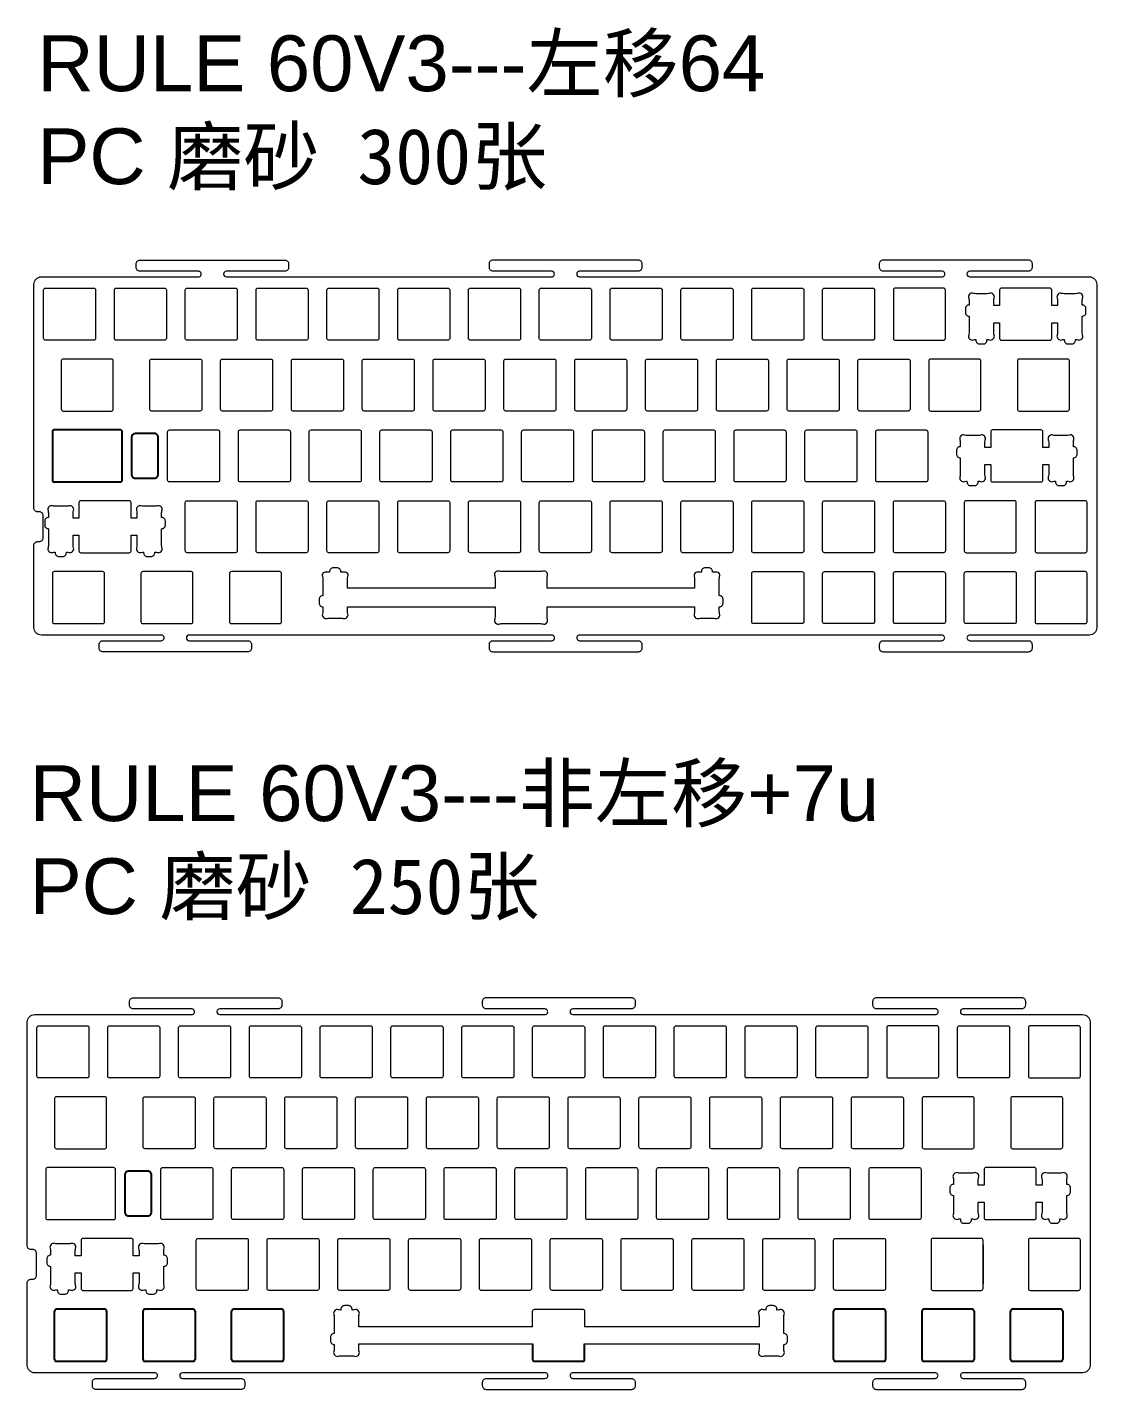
# Model space of a CAD drawing. Header units: millimetres. Extents: x 22 to 652, y 13 to 555.
# Drawn here: x 364.3 to 652, y 12.8 to 379.1 of the extents above; entities that cross this region are included whole.
import ezdxf

# ---------------------------------------------------------------- set-up
doc = ezdxf.new("R2010")
doc.units = ezdxf.units.MM
doc.layers.add('1', color=7, linetype='Continuous', lineweight=0)
doc.styles.get("Standard").update_dxf_attribs({"font": 'arial.ttf'})

msp = doc.modelspace()

# ---------------------------------------------------------------- linework, layer by layer
at = {"color": 7}
msp.add_lwpolyline([(389.81, 257.36), (389.81, 270.36, 0.414214), (389.31, 270.86), (371.54, 270.86, 0.414214), (371.04, 270.36), (371.04, 257.36, 0.414214), (371.54, 256.86), (389.31, 256.86, 0.414214)], format="xyb", close=True, dxfattribs=at)
for points in [[(399.51, 268.86, 0.414244), (398.51, 269.86), (393.31, 269.86, 0.414183), (392.31, 268.86), (392.31, 258.87, 0.414214), (393.31, 257.87), (398.51, 257.87, 0.414214), (399.51, 258.87)], [(397.71, 70.51, 0.414244), (396.71, 71.51), (391.52, 71.51, 0.414183), (390.52, 70.51), (390.52, 60.51, 0.414214), (391.52, 59.51), (396.71, 59.51, 0.414214), (397.71, 60.51)]]:
    msp.add_lwpolyline(points, format="xyb", close=True)
at = {"layer": '1'}
for p, q in [((411.09, 312.76), (411.09, 312.76)), ((417.09, 312.76), (417.09, 312.76)), ((477.92, 250.04), (477.92, 239.59))]:
    msp.add_line(p, q, dxfattribs=at)
at = {"layer": '1', "color": 3}
for p, q in [((480.87, 51.68), (480.87, 41.24)), ((621.38, 51.68), (621.38, 41.24)), ((453.48, 25.11), (500.21, 25.11))]:
    msp.add_line(p, q, dxfattribs=at)
at = {"layer": '1', "color": 3, "lineweight": 25}
for p, q in [((371.62, 20.91), (371.62, 33.91)), ((385.62, 33.91), (385.62, 20.91)), ((395.43, 20.91), (395.43, 33.91)), ((409.43, 33.91), (409.43, 20.91)), ((419.25, 20.91), (419.25, 33.91)), ((433.25, 33.91), (433.25, 20.91)), ((581.17, 20.91), (581.17, 33.91)), ((595.17, 33.91), (595.17, 20.91)), ((604.98, 20.91), (604.98, 33.91)), ((618.98, 33.91), (618.98, 20.91)), ((628.8, 20.91), (628.8, 33.91)), ((642.8, 33.91), (642.8, 20.91))]:
    msp.add_line(p, q, dxfattribs=at)
at = {"layer": '1'}
for points in [[(368.57, 247.81, 0.414214), (367.57, 248.81), (367.07, 248.81, -0.414214), (366.07, 249.81), (366.07, 310.01, -0.414214), (368.07, 312.01), (410.34, 312.01, 1.006341), (410.34, 313.51), (394.59, 313.51, -0.414214), (393.59, 314.51), (393.59, 315.51, -0.414214), (394.59, 316.51), (433.59, 316.51, -0.414214), (434.59, 315.51), (434.59, 314.51, -0.414214), (433.59, 313.51), (417.84, 313.51, 0.999996), (417.84, 312.01), (505.33, 312.01, 1.004198), (505.33, 313.51), (489.58, 313.51, -0.414214), (488.58, 314.51), (488.58, 315.56, -0.414214), (489.58, 316.56), (528.58, 316.56, -0.414214), (529.58, 315.56), (529.58, 314.51, -0.414214), (528.58, 313.51), (512.83, 313.51, 0.999996), (512.83, 312.01), (610.31, 312.01, 1.070015), (610.31, 313.51), (594.56, 313.51, -0.414214), (593.56, 314.51), (593.56, 315.56, -0.414214), (594.56, 316.56), (633.56, 316.56, -0.414214), (634.56, 315.56), (634.56, 314.51, -0.414214), (633.56, 313.51), (617.81, 313.51, 0.999996), (617.81, 312.01), (649.97, 312.01, -0.414214), (651.97, 310.01), (651.97, 217.67, -0.414213), (649.97, 215.67), (617.81, 215.67, 1.000003), (617.81, 214.17), (633.56, 214.17, -0.414214), (634.56, 213.17), (634.56, 212.11, -0.414214), (633.56, 211.11), (594.56, 211.11, -0.414214), (593.56, 212.11), (593.56, 213.17, -0.414214), (594.56, 214.17), (610.31, 214.17, 1.000004), (610.31, 215.67), (512.83, 215.67, 1.000003), (512.83, 214.17), (528.58, 214.17, -0.414214), (529.58, 213.17), (529.58, 212.11, -0.414214), (528.58, 211.11), (489.58, 211.11, -0.428049), (488.58, 212.17), (488.58, 213.17, -0.414214), (489.58, 214.17), (505.33, 214.17, 1.06449), (505.33, 215.67), (407.84, 215.67, 0.999996), (407.84, 214.17), (423.59, 214.17, -0.414214), (424.59, 213.17), (424.59, 212.17, -0.414214), (423.59, 211.17), (384.59, 211.17, -0.414214), (383.59, 212.17), (383.59, 213.17, -0.414214), (384.59, 214.17), (400.34, 214.17, 1.006341), (400.34, 215.67), (368.07, 215.67, -0.414214), (366.07, 217.67), (366.07, 239.81, -0.414214), (367.07, 240.81), (367.57, 240.81, 0.414214), (368.57, 241.81)], [(368.67, 295.47), (368.67, 308.46, -0.414214), (369.17, 308.96), (382.17, 308.96, -0.414214), (382.67, 308.46), (382.67, 295.47, -0.414217), (382.17, 294.97), (369.17, 294.97, -0.41421)], [(387.72, 295.47), (387.72, 308.46, -0.414214), (388.22, 308.96), (401.22, 308.96, -0.414214), (401.72, 308.46), (401.72, 295.47, -0.414217), (401.22, 294.97), (388.22, 294.97, -0.41421)], [(406.77, 295.47), (406.77, 308.46, -0.414214), (407.27, 308.96), (420.27, 308.96, -0.414214), (420.77, 308.46), (420.77, 295.47, -0.414217), (420.27, 294.97), (407.27, 294.97, -0.41421)], [(425.82, 295.47), (425.82, 308.46, -0.414214), (426.32, 308.96), (439.32, 308.96, -0.414214), (439.82, 308.46), (439.82, 295.47, -0.414217), (439.32, 294.97), (426.32, 294.97, -0.41421)], [(444.87, 295.47), (444.87, 308.46, -0.414214), (445.37, 308.96), (458.37, 308.96, -0.414214), (458.87, 308.46), (458.87, 295.47, -0.414217), (458.37, 294.97), (445.37, 294.97, -0.41421)], [(463.92, 295.47), (463.92, 308.46, -0.414214), (464.42, 308.96), (477.42, 308.96, -0.414214), (477.92, 308.46), (477.92, 295.47, -0.414217), (477.42, 294.97), (464.42, 294.97, -0.41421)], [(482.97, 295.47), (482.97, 308.46, -0.414214), (483.47, 308.96), (496.47, 308.96, -0.414214), (496.97, 308.46), (496.97, 295.47, -0.414217), (496.47, 294.97), (483.47, 294.97, -0.41421)], [(502.02, 295.47), (502.02, 308.46, -0.414214), (502.52, 308.96), (515.52, 308.96, -0.414214), (516.02, 308.46), (516.02, 295.47, -0.414217), (515.52, 294.97), (502.52, 294.97, -0.41421)], [(521.07, 295.47), (521.07, 308.46, -0.414214), (521.57, 308.96), (534.57, 308.96, -0.414214), (535.07, 308.46), (535.07, 295.47, -0.414217), (534.57, 294.97), (521.57, 294.97, -0.41421)], [(540.12, 295.47), (540.12, 308.46, -0.414214), (540.62, 308.96), (553.62, 308.96, -0.414214), (554.12, 308.46), (554.12, 295.47, -0.414217), (553.62, 294.97), (540.62, 294.97, -0.41421)], [(559.17, 295.47), (559.17, 308.46, -0.414214), (559.67, 308.96), (572.67, 308.96, -0.414214), (573.17, 308.46), (573.17, 295.47, -0.414217), (572.67, 294.97), (559.67, 294.97, -0.41421)], [(578.22, 295.47), (578.22, 308.46, -0.414214), (578.72, 308.96), (591.72, 308.96, -0.414214), (592.22, 308.46), (592.22, 295.47, -0.414217), (591.72, 294.97), (578.72, 294.97, -0.41421)], [(611.27, 295.47), (611.27, 308.46, 0.414214), (610.77, 308.96), (597.77, 308.96, 0.414214), (597.27, 308.46), (597.27, 295.47, 0.414217), (597.77, 294.97), (610.77, 294.97, 0.41421)], [(624.27, 304.26), (624.27, 305.69, -0.078597), (624.37, 306.3, 0.612516), (623.11, 307.56, -0.078597), (622.49, 307.46), (619.4, 307.46, -0.078597), (618.78, 307.56, 0.612516), (617.52, 306.3, -0.078597), (617.62, 305.69), (617.62, 304.43, 0.414214), (616.62, 303.43), (616.62, 302.43, 0.414214), (617.62, 301.43), (617.62, 296.94, -0.078597), (617.52, 296.33, 0.612516), (618.78, 295.07, -0.078597), (619.4, 295.16), (619.44, 295.16), (619.44, 294.96, 0.414214), (620.44, 293.96), (621.44, 293.96, 0.414214), (622.44, 294.96), (622.44, 295.16), (622.49, 295.16, -0.078597), (623.11, 295.07, 0.612516), (624.37, 296.33, -0.078597), (624.27, 296.94), (624.27, 299.66), (625.84, 299.66), (625.84, 295.47, 0.414217), (626.34, 294.97), (639.34, 294.97, 0.41421), (639.84, 295.47), (639.84, 299.66), (641.42, 299.66), (641.42, 296.94, -0.078597), (641.32, 296.33, 0.612516), (642.58, 295.07, -0.078597), (643.2, 295.16), (643.24, 295.16), (643.24, 294.96, 0.414214), (644.24, 293.96), (645.24, 293.96, 0.414214), (646.24, 294.96), (646.24, 295.16), (646.29, 295.16, -0.078597), (646.91, 295.07, 0.612516), (648.17, 296.33, -0.078597), (648.07, 296.94), (648.07, 301.43, 0.414214), (649.07, 302.43), (649.07, 303.43, 0.414214), (648.07, 304.43), (648.07, 305.69, -0.078597), (648.17, 306.3, 0.612516), (646.91, 307.56, -0.078597), (646.29, 307.46), (643.2, 307.46, -0.078597), (642.58, 307.56, 0.612516), (641.32, 306.3, -0.078597), (641.42, 305.69), (641.42, 304.26), (639.84, 304.26), (639.84, 308.46, 0.414214), (639.34, 308.96), (626.34, 308.96, 0.414214), (625.84, 308.46), (625.84, 304.26)], [(387.43, 276.42), (387.43, 289.41, 0.414214), (386.93, 289.91), (373.93, 289.91, 0.414214), (373.43, 289.41), (373.43, 276.42, 0.414217), (373.93, 275.92), (386.93, 275.92, 0.41421)], [(397.24, 276.42), (397.24, 289.41, -0.414214), (397.74, 289.91), (410.74, 289.91, -0.414214), (411.24, 289.41), (411.24, 276.42, -0.414217), (410.74, 275.92), (397.74, 275.92, -0.41421)], [(416.29, 276.42), (416.29, 289.41, -0.414214), (416.79, 289.91), (429.79, 289.91, -0.414214), (430.29, 289.41), (430.29, 276.42, -0.414217), (429.79, 275.92), (416.79, 275.92, -0.41421)], [(435.34, 276.42), (435.34, 289.41, -0.414214), (435.84, 289.91), (448.84, 289.91, -0.414214), (449.34, 289.41), (449.34, 276.42, -0.414217), (448.84, 275.92), (435.84, 275.92, -0.41421)], [(454.39, 276.42), (454.39, 289.41, -0.414214), (454.89, 289.91), (467.89, 289.91, -0.414214), (468.39, 289.41), (468.39, 276.42, -0.414217), (467.89, 275.92), (454.89, 275.92, -0.41421)], [(473.44, 276.42), (473.44, 289.41, -0.414214), (473.94, 289.91), (486.94, 289.91, -0.414214), (487.44, 289.41), (487.44, 276.42, -0.414217), (486.94, 275.92), (473.94, 275.92, -0.41421)], [(492.49, 276.42), (492.49, 289.41, -0.414214), (492.99, 289.91), (505.99, 289.91, -0.414214), (506.49, 289.41), (506.49, 276.42, -0.414217), (505.99, 275.92), (492.99, 275.92, -0.41421)], [(511.54, 276.42), (511.54, 289.41, -0.414214), (512.04, 289.91), (525.04, 289.91, -0.414214), (525.54, 289.41), (525.54, 276.42, -0.414217), (525.04, 275.92), (512.04, 275.92, -0.41421)], [(530.59, 276.42), (530.59, 289.41, -0.414214), (531.09, 289.91), (544.09, 289.91, -0.414214), (544.59, 289.41), (544.59, 276.42, -0.414217), (544.09, 275.92), (531.09, 275.92, -0.41421)], [(549.64, 276.42), (549.64, 289.41, -0.414214), (550.14, 289.91), (563.14, 289.91, -0.414214), (563.64, 289.41), (563.64, 276.42, -0.414217), (563.14, 275.92), (550.14, 275.92, -0.41421)], [(568.69, 276.42), (568.69, 289.41, -0.414214), (569.19, 289.91), (582.19, 289.91, -0.414214), (582.69, 289.41), (582.69, 276.42, -0.414217), (582.19, 275.92), (569.19, 275.92, -0.41421)], [(587.74, 276.42), (587.74, 289.41, -0.414214), (588.24, 289.91), (601.24, 289.91, -0.414214), (601.74, 289.41), (601.74, 276.42, -0.414217), (601.24, 275.92), (588.24, 275.92, -0.41421)], [(620.79, 276.42), (620.79, 289.41, 0.414214), (620.29, 289.91), (607.29, 289.91, 0.414214), (606.79, 289.41), (606.79, 276.42, 0.414217), (607.29, 275.92), (620.29, 275.92, 0.41421)], [(644.61, 276.42), (644.61, 289.41, 0.414214), (644.11, 289.91), (631.11, 289.91, 0.414214), (630.61, 289.41), (630.61, 276.42, 0.414217), (631.11, 275.92), (644.11, 275.92, 0.41421)], [(402.01, 257.37), (402.01, 270.36, -0.414214), (402.51, 270.86), (415.51, 270.86, -0.414214), (416.01, 270.36), (416.01, 257.37, -0.414217), (415.51, 256.87), (402.51, 256.87, -0.41421)], [(421.06, 257.37), (421.06, 270.36, -0.414214), (421.56, 270.86), (434.56, 270.86, -0.414214), (435.06, 270.36), (435.06, 257.37, -0.414217), (434.56, 256.87), (421.56, 256.87, -0.41421)], [(440.11, 257.37), (440.11, 270.36, -0.414214), (440.61, 270.86), (453.61, 270.86, -0.414214), (454.11, 270.36), (454.11, 257.37, -0.414217), (453.61, 256.87), (440.61, 256.87, -0.41421)], [(459.16, 257.37), (459.16, 270.36, -0.414214), (459.66, 270.86), (472.66, 270.86, -0.414214), (473.16, 270.36), (473.16, 257.37, -0.414217), (472.66, 256.87), (459.66, 256.87, -0.41421)], [(478.21, 257.37), (478.21, 270.36, -0.414214), (478.71, 270.86), (491.71, 270.86, -0.414214), (492.21, 270.36), (492.21, 257.37, -0.414217), (491.71, 256.87), (478.71, 256.87, -0.41421)], [(497.25, 257.37), (497.25, 270.36, -0.414214), (497.75, 270.86), (510.75, 270.86, -0.414214), (511.25, 270.36), (511.25, 257.37, -0.414217), (510.75, 256.87), (497.75, 256.87, -0.41421)], [(516.3, 257.37), (516.3, 270.36, -0.414214), (516.8, 270.86), (529.8, 270.86, -0.414214), (530.3, 270.36), (530.3, 257.37, -0.414217), (529.8, 256.87), (516.8, 256.87, -0.41421)], [(535.35, 257.37), (535.35, 270.36, -0.414214), (535.85, 270.86), (548.85, 270.86, -0.414214), (549.35, 270.36), (549.35, 257.37, -0.414217), (548.85, 256.87), (535.85, 256.87, -0.41421)], [(554.41, 257.37), (554.41, 270.36, -0.414214), (554.91, 270.86), (567.91, 270.86, -0.414214), (568.41, 270.36), (568.41, 257.37, -0.414217), (567.91, 256.87), (554.91, 256.87, -0.41421)], [(573.46, 257.37), (573.46, 270.36, -0.414214), (573.96, 270.86), (586.96, 270.86, -0.414214), (587.46, 270.36), (587.46, 257.37, -0.414217), (586.96, 256.87), (573.96, 256.87, -0.41421)], [(592.51, 257.37), (592.51, 270.36, -0.414214), (593.01, 270.86), (606.01, 270.86, -0.414214), (606.51, 270.36), (606.51, 257.37, -0.414217), (606.01, 256.87), (593.01, 256.87, -0.41421)], [(621.89, 266.16), (621.89, 267.59, -0.078597), (621.98, 268.2, 0.612516), (620.72, 269.46, -0.078597), (620.11, 269.36), (617.02, 269.36, -0.078597), (616.4, 269.46, 0.612516), (615.14, 268.2, -0.078597), (615.24, 267.59), (615.24, 266.33, 0.414214), (614.24, 265.33), (614.24, 264.33, 0.414214), (615.24, 263.33), (615.24, 258.84, -0.078597), (615.14, 258.23, 0.612516), (616.4, 256.97, -0.078597), (617.02, 257.06), (617.06, 257.06), (617.06, 256.86, 0.414214), (618.06, 255.86), (619.06, 255.86, 0.414214), (620.06, 256.86), (620.06, 257.06), (620.11, 257.06, -0.078597), (620.72, 256.97, 0.612516), (621.98, 258.23, -0.078597), (621.89, 258.84), (621.89, 261.56), (623.46, 261.56), (623.46, 257.37, 0.414217), (623.96, 256.87), (636.96, 256.87, 0.41421), (637.46, 257.37), (637.46, 261.56), (639.04, 261.56), (639.04, 258.84, -0.078597), (638.94, 258.23, 0.612516), (640.2, 256.97, -0.078597), (640.82, 257.06), (640.86, 257.06), (640.86, 256.86, 0.414214), (641.86, 255.86), (642.86, 255.86, 0.414214), (643.86, 256.86), (643.86, 257.06), (643.91, 257.06, -0.078597), (644.52, 256.97, 0.612516), (645.78, 258.23, -0.078597), (645.69, 258.84), (645.69, 263.33, 0.414214), (646.69, 264.33), (646.69, 265.33, 0.414214), (645.69, 266.33), (645.69, 267.59, -0.078597), (645.78, 268.2, 0.612516), (644.52, 269.46, -0.078597), (643.91, 269.36), (640.82, 269.36, -0.078597), (640.2, 269.46, 0.612516), (638.94, 268.2, -0.078597), (639.04, 267.59), (639.04, 266.16), (637.46, 266.16), (637.46, 270.36, 0.414214), (636.96, 270.86), (623.96, 270.86, 0.414214), (623.46, 270.36), (623.46, 266.16)], [(376.62, 247.11), (376.62, 248.54, -0.078597), (376.72, 249.15, 0.612516), (375.46, 250.41, -0.078597), (374.84, 250.31), (371.75, 250.31, -0.078597), (371.13, 250.41, 0.612516), (369.87, 249.15, -0.078597), (369.97, 248.54), (369.97, 247.28, 0.414214), (368.97, 246.28), (368.97, 245.28, 0.414214), (369.97, 244.28), (369.97, 239.79, -0.078597), (369.87, 239.18, 0.612516), (371.13, 237.92, -0.078597), (371.75, 238.01), (371.79, 238.01), (371.79, 237.81, 0.414214), (372.79, 236.81), (373.79, 236.81, 0.414214), (374.79, 237.81), (374.79, 238.01), (374.84, 238.01, -0.078597), (375.46, 237.92, 0.612516), (376.72, 239.18, -0.078597), (376.62, 239.79), (376.62, 242.51), (378.19, 242.51), (378.19, 238.32, 0.414217), (378.69, 237.82), (391.69, 237.82, 0.41421), (392.19, 238.32), (392.19, 242.51), (393.77, 242.51), (393.77, 239.79, -0.078597), (393.67, 239.18, 0.612516), (394.93, 237.92, -0.078597), (395.55, 238.01), (395.59, 238.01), (395.59, 237.81, 0.414214), (396.59, 236.81), (397.59, 236.81, 0.414214), (398.59, 237.81), (398.59, 238.01), (398.64, 238.01, -0.078597), (399.26, 237.92, 0.612516), (400.52, 239.18, -0.078597), (400.42, 239.79), (400.42, 244.28, 0.414214), (401.42, 245.28), (401.42, 246.28, 0.414214), (400.42, 247.28), (400.42, 248.54, -0.078597), (400.52, 249.15, 0.612516), (399.26, 250.41, -0.078597), (398.64, 250.31), (395.55, 250.31, -0.078597), (394.93, 250.41, 0.612516), (393.67, 249.15, -0.078597), (393.77, 248.54), (393.77, 247.11), (392.19, 247.11), (392.19, 251.31, 0.414214), (391.69, 251.81), (378.69, 251.81, 0.414214), (378.19, 251.31), (378.19, 247.11)], [(406.77, 238.31), (406.77, 251.31, -0.414214), (407.27, 251.81), (420.27, 251.81, -0.414214), (420.77, 251.31), (420.77, 238.31, -0.414217), (420.27, 237.81), (407.27, 237.81, -0.41421)], [(425.82, 238.31), (425.82, 251.31, -0.414214), (426.32, 251.81), (439.32, 251.81, -0.414214), (439.82, 251.31), (439.82, 238.31, -0.414217), (439.32, 237.81), (426.32, 237.81, -0.41421)], [(444.87, 238.31), (444.87, 251.31, -0.414214), (445.37, 251.81), (458.37, 251.81, -0.414214), (458.87, 251.31), (458.87, 238.31, -0.414217), (458.37, 237.81), (445.37, 237.81, -0.41421)], [(463.92, 238.31), (463.92, 251.31, -0.414214), (464.42, 251.81), (477.42, 251.81, -0.414214), (477.92, 251.31), (477.92, 238.31, -0.414217), (477.42, 237.81), (464.42, 237.81, -0.41421)], [(482.97, 238.31), (482.97, 251.31, -0.414214), (483.47, 251.81), (496.47, 251.81, -0.414214), (496.97, 251.31), (496.97, 238.31, -0.414217), (496.47, 237.81), (483.47, 237.81, -0.41421)], [(502.02, 238.31), (502.02, 251.31, -0.414214), (502.52, 251.81), (515.52, 251.81, -0.414214), (516.02, 251.31), (516.02, 238.31, -0.414217), (515.52, 237.81), (502.52, 237.81, -0.41421)], [(521.07, 238.31), (521.07, 251.31, -0.414214), (521.57, 251.81), (534.57, 251.81, -0.414214), (535.07, 251.31), (535.07, 238.31, -0.414217), (534.57, 237.81), (521.57, 237.81, -0.41421)], [(540.12, 238.31), (540.12, 251.31, -0.414214), (540.62, 251.81), (553.62, 251.81, -0.414214), (554.12, 251.31), (554.12, 238.31, -0.414217), (553.62, 237.81), (540.62, 237.81, -0.41421)], [(559.17, 238.31), (559.17, 251.31, -0.414214), (559.67, 251.81), (572.67, 251.81, -0.414214), (573.17, 251.31), (573.17, 238.31, -0.414217), (572.67, 237.81), (559.67, 237.81, -0.41421)], [(578.22, 238.31), (578.22, 251.31, -0.414214), (578.72, 251.81), (591.72, 251.81, -0.414214), (592.22, 251.31), (592.22, 238.31, -0.414217), (591.72, 237.81), (578.72, 237.81, -0.41421)], [(597.27, 238.31), (597.27, 251.31, -0.414214), (597.77, 251.81), (610.77, 251.81, -0.414214), (611.27, 251.31), (611.27, 238.31, -0.414217), (610.77, 237.81), (597.77, 237.81, -0.41421)], [(630.32, 238.31), (630.32, 251.31, 0.414214), (629.82, 251.81), (616.82, 251.81, 0.414214), (616.32, 251.31), (616.32, 238.31, 0.414217), (616.82, 237.81), (629.82, 237.81, 0.41421)], [(649.37, 238.31), (649.37, 251.31, 0.414214), (648.87, 251.81), (635.87, 251.81, 0.414214), (635.37, 251.31), (635.37, 238.31, 0.414217), (635.87, 237.81), (648.87, 237.81, 0.41421)], [(385.05, 219.27), (385.05, 232.26, 0.414214), (384.55, 232.76), (371.55, 232.76, 0.414214), (371.05, 232.26), (371.05, 219.27, 0.414217), (371.55, 218.77), (384.55, 218.77, 0.41421)], [(408.86, 219.27), (408.86, 232.26, 0.414214), (408.36, 232.76), (395.36, 232.76, 0.414214), (394.86, 232.26), (394.86, 219.27, 0.414217), (395.36, 218.77), (408.36, 218.77, 0.41421)], [(432.67, 219.27), (432.67, 232.26, 0.414214), (432.17, 232.76), (419.18, 232.76, 0.414214), (418.68, 232.26), (418.68, 219.27, 0.414217), (419.18, 218.77), (432.17, 218.77, 0.41421)], [(559.17, 219.27), (559.17, 232.26, -0.414214), (559.67, 232.76), (572.67, 232.76, -0.414214), (573.17, 232.26), (573.17, 219.27, -0.414217), (572.67, 218.77), (559.67, 218.77, -0.41421)], [(578.22, 219.27), (578.22, 232.26, -0.414214), (578.72, 232.76), (591.72, 232.76, -0.414214), (592.22, 232.26), (592.22, 219.27, -0.414217), (591.72, 218.77), (578.72, 218.77, -0.41421)], [(597.27, 219.27), (597.27, 232.26, -0.414214), (597.77, 232.76), (610.77, 232.76, -0.414214), (611.27, 232.26), (611.27, 219.27, -0.414217), (610.77, 218.77), (597.77, 218.77, -0.41421)], [(616.32, 219.27), (616.32, 232.26, -0.414214), (616.82, 232.76), (629.82, 232.76, -0.414214), (630.32, 232.26), (630.32, 219.27, -0.414217), (629.82, 218.77), (616.82, 218.77, -0.41421)], [(649.37, 219.27), (649.37, 232.26, 0.414214), (648.87, 232.76), (635.87, 232.76, 0.414214), (635.37, 232.26), (635.37, 219.27, 0.414217), (635.87, 218.77), (648.87, 218.77, 0.41421)]]:
    msp.add_lwpolyline(points, format="xyb", close=True, dxfattribs=at)
msp.add_lwpolyline([(543.79, 222.04, -0.078597), (543.69, 221.43, 0.612516), (544.95, 220.17, -0.078597), (545.57, 220.26), (548.66, 220.26, -0.076682), (549.27, 220.17, 0.612516), (550.53, 221.43, -0.078597), (550.44, 222.04), (550.44, 223.29, 0.414214), (551.44, 224.29), (551.44, 225.29, 0.414214), (550.44, 226.29), (550.44, 230.79, -0.078597), (550.53, 231.4, 0.672642), (549.33, 232.56), (548.61, 232.56), (548.61, 232.76, 0.414214), (547.61, 233.76), (546.61, 233.76, 0.414214), (545.61, 232.76), (545.61, 232.56), (544.9, 232.56, 0.672642), (543.69, 231.4, -0.078597), (543.79, 230.79), (543.79, 228.26), (504.11, 228.26), (504.11, 230.99, -0.078597), (504.21, 231.6, 0.612516), (502.95, 232.86, -0.078597), (502.33, 232.76), (491.89, 232.76, -0.078597), (491.27, 232.86, 0.612516), (490.01, 231.6, -0.078597), (490.11, 230.99), (490.11, 228.26), (450.44, 228.26), (450.44, 230.79, -0.078597), (450.53, 231.4, 0.672642), (449.33, 232.56), (448.61, 232.56), (448.61, 232.76, 0.414214), (447.61, 233.76), (446.61, 233.76, 0.414214), (445.61, 232.76), (445.61, 232.56), (444.9, 232.56, 0.672642), (443.69, 231.4, -0.078597), (443.79, 230.79), (443.79, 226.29, 0.414214), (442.79, 225.29), (442.79, 224.29, 0.414214), (443.79, 223.29), (443.79, 222.04, -0.078597), (443.69, 221.43, 0.621827), (444.95, 220.17, -0.060297), (445.57, 220.26), (448.66, 220.26, -0.078597), (449.27, 220.17, 0.612516), (450.53, 221.43, -0.078597), (450.44, 222.04), (450.44, 223.26), (490.11, 223.26), (490.11, 220.54, -0.078597), (490.01, 219.93, 0.612516), (491.27, 218.67, -0.078597), (491.89, 218.76), (502.33, 218.76, -0.078597), (502.95, 218.67, 0.612516), (504.21, 219.93, -0.078597), (504.11, 220.54), (504.11, 223.26), (543.79, 223.26), (543.79, 222.04)], format="xyb", dxfattribs=at)
at = {"layer": '1', "color": 3}
for points in [[(366.77, 49.46, 0.414214), (365.77, 50.46), (365.27, 50.46, -0.414214), (364.27, 51.46), (364.27, 111.65, -0.414214), (366.27, 113.65), (408.54, 113.65, 1.006341), (408.54, 115.15), (392.79, 115.15, -0.414214), (391.79, 116.15), (391.79, 117.15, -0.414214), (392.79, 118.15), (431.79, 118.15, -0.414214), (432.79, 117.15), (432.79, 116.15, -0.414214), (431.79, 115.15), (416.04, 115.15, 0.999996), (416.04, 113.65), (503.53, 113.65, 1.004198), (503.53, 115.15), (487.78, 115.15, -0.414214), (486.78, 116.15), (486.78, 117.21, -0.414214), (487.78, 118.21), (526.78, 118.21, -0.414214), (527.78, 117.21), (527.78, 116.15, -0.414214), (526.78, 115.15), (511.03, 115.15, 0.999996), (511.03, 113.65), (608.52, 113.65, 1.070015), (608.52, 115.15), (592.77, 115.15, -0.414214), (591.77, 116.15), (591.77, 117.21, -0.414214), (592.77, 118.21), (631.77, 118.21, -0.414214), (632.77, 117.21), (632.77, 116.15, -0.414214), (631.77, 115.15), (616.02, 115.15, 0.999996), (616.02, 113.65), (648.17, 113.65, -0.414214), (650.17, 111.65), (650.17, 19.31, -0.414213), (648.17, 17.31), (616.02, 17.31, 1.000003), (616.02, 15.81), (631.77, 15.81, -0.414214), (632.77, 14.81), (632.77, 13.76, -0.414214), (631.77, 12.76), (592.77, 12.76, -0.414214), (591.77, 13.76), (591.77, 14.81, -0.414214), (592.77, 15.81), (608.52, 15.81, 1.000004), (608.52, 17.31), (511.03, 17.31, 1.000003), (511.03, 15.81), (526.78, 15.81, -0.414214), (527.78, 14.81), (527.78, 13.76, -0.414214), (526.78, 12.76), (487.78, 12.76, -0.428049), (486.78, 13.81), (486.78, 14.81, -0.414214), (487.78, 15.81), (503.53, 15.81, 1.06449), (503.53, 17.31), (406.04, 17.31, 0.999996), (406.04, 15.81), (421.79, 15.81, -0.414214), (422.79, 14.81), (422.79, 13.81, -0.414214), (421.79, 12.81), (382.79, 12.81, -0.414214), (381.79, 13.81), (381.79, 14.81, -0.414214), (382.79, 15.81), (398.54, 15.81, 1.006341), (398.54, 17.31), (366.27, 17.31, -0.414214), (364.27, 19.31), (364.27, 41.46, -0.414214), (365.27, 42.46), (365.77, 42.46, 0.414214), (366.77, 43.46)], [(366.87, 97.11), (366.87, 110.11, -0.414214), (367.37, 110.61), (380.37, 110.61, -0.414214), (380.87, 110.11), (380.87, 97.11, -0.414217), (380.37, 96.61), (367.37, 96.61, -0.41421)], [(385.92, 97.11), (385.92, 110.11, -0.414214), (386.42, 110.61), (399.42, 110.61, -0.414214), (399.92, 110.11), (399.92, 97.11, -0.414217), (399.42, 96.61), (386.42, 96.61, -0.41421)], [(404.97, 97.11), (404.97, 110.11, -0.414214), (405.47, 110.61), (418.47, 110.61, -0.414214), (418.97, 110.11), (418.97, 97.11, -0.414217), (418.47, 96.61), (405.47, 96.61, -0.41421)], [(424.02, 97.11), (424.02, 110.11, -0.414214), (424.52, 110.61), (437.52, 110.61, -0.414214), (438.02, 110.11), (438.02, 97.11, -0.414217), (437.52, 96.61), (424.52, 96.61, -0.41421)], [(443.07, 97.11), (443.07, 110.11, -0.414214), (443.57, 110.61), (456.57, 110.61, -0.414214), (457.07, 110.11), (457.07, 97.11, -0.414217), (456.57, 96.61), (443.57, 96.61, -0.41421)], [(462.12, 97.11), (462.12, 110.11, -0.414214), (462.62, 110.61), (475.62, 110.61, -0.414214), (476.12, 110.11), (476.12, 97.11, -0.414217), (475.62, 96.61), (462.62, 96.61, -0.41421)], [(481.17, 97.11), (481.17, 110.11, -0.414214), (481.67, 110.61), (494.67, 110.61, -0.414214), (495.17, 110.11), (495.17, 97.11, -0.414217), (494.67, 96.61), (481.67, 96.61, -0.41421)], [(500.22, 97.11), (500.22, 110.11, -0.414214), (500.72, 110.61), (513.72, 110.61, -0.414214), (514.22, 110.11), (514.22, 97.11, -0.414217), (513.72, 96.61), (500.72, 96.61, -0.41421)], [(519.27, 97.11), (519.27, 110.11, -0.414214), (519.77, 110.61), (532.77, 110.61, -0.414214), (533.27, 110.11), (533.27, 97.11, -0.414217), (532.77, 96.61), (519.77, 96.61, -0.41421)], [(538.32, 97.11), (538.32, 110.11, -0.414214), (538.82, 110.61), (551.82, 110.61, -0.414214), (552.32, 110.11), (552.32, 97.11, -0.414217), (551.82, 96.61), (538.82, 96.61, -0.41421)], [(557.37, 97.11), (557.37, 110.11, -0.414214), (557.87, 110.61), (570.87, 110.61, -0.414214), (571.37, 110.11), (571.37, 97.11, -0.414217), (570.87, 96.61), (557.87, 96.61, -0.41421)], [(576.42, 97.11), (576.42, 110.11, -0.414214), (576.92, 110.61), (589.92, 110.61, -0.414214), (590.42, 110.11), (590.42, 97.11, -0.414217), (589.92, 96.61), (576.92, 96.61, -0.41421)], [(609.47, 97.11), (609.47, 110.11, 0.414214), (608.97, 110.61), (595.97, 110.61, 0.414214), (595.47, 110.11), (595.47, 97.11, 0.414217), (595.97, 96.61), (608.97, 96.61, 0.41421)], [(614.52, 97.11), (614.52, 110.11, -0.414214), (615.02, 110.61), (628.02, 110.61, -0.414214), (628.52, 110.11), (628.52, 97.11, -0.414217), (628.02, 96.61), (615.02, 96.61, -0.41421)], [(647.57, 97.11), (647.57, 110.11, 0.414214), (647.07, 110.61), (634.07, 110.61, 0.414214), (633.57, 110.11), (633.57, 97.11, 0.414217), (634.07, 96.61), (647.07, 96.61, 0.41421)], [(385.63, 78.06), (385.63, 91.06, 0.414214), (385.13, 91.56), (372.14, 91.56, 0.414214), (371.64, 91.06), (371.64, 78.06, 0.414217), (372.14, 77.56), (385.13, 77.56, 0.41421)], [(395.45, 78.06), (395.45, 91.06, -0.414214), (395.95, 91.56), (408.95, 91.56, -0.414214), (409.45, 91.06), (409.45, 78.06, -0.414217), (408.95, 77.56), (395.95, 77.56, -0.41421)], [(414.5, 78.06), (414.5, 91.06, -0.414214), (415, 91.56), (428, 91.56, -0.414214), (428.5, 91.06), (428.5, 78.06, -0.414217), (428, 77.56), (415, 77.56, -0.41421)], [(433.55, 78.06), (433.55, 91.06, -0.414214), (434.05, 91.56), (447.05, 91.56, -0.414214), (447.55, 91.06), (447.55, 78.06, -0.414217), (447.05, 77.56), (434.05, 77.56, -0.41421)], [(452.6, 78.06), (452.6, 91.06, -0.414214), (453.1, 91.56), (466.1, 91.56, -0.414214), (466.6, 91.06), (466.6, 78.06, -0.414217), (466.1, 77.56), (453.1, 77.56, -0.41421)], [(471.65, 78.06), (471.65, 91.06, -0.414214), (472.15, 91.56), (485.15, 91.56, -0.414214), (485.65, 91.06), (485.65, 78.06, -0.414217), (485.15, 77.56), (472.15, 77.56, -0.41421)], [(490.7, 78.06), (490.7, 91.06, -0.414214), (491.2, 91.56), (504.2, 91.56, -0.414214), (504.7, 91.06), (504.7, 78.06, -0.414217), (504.2, 77.56), (491.2, 77.56, -0.41421)], [(509.75, 78.06), (509.75, 91.06, -0.414214), (510.25, 91.56), (523.25, 91.56, -0.414214), (523.75, 91.06), (523.75, 78.06, -0.414217), (523.25, 77.56), (510.25, 77.56, -0.41421)], [(528.8, 78.06), (528.8, 91.06, -0.414214), (529.3, 91.56), (542.3, 91.56, -0.414214), (542.8, 91.06), (542.8, 78.06, -0.414217), (542.3, 77.56), (529.3, 77.56, -0.41421)], [(547.85, 78.06), (547.85, 91.06, -0.414214), (548.35, 91.56), (561.35, 91.56, -0.414214), (561.85, 91.06), (561.85, 78.06, -0.414217), (561.35, 77.56), (548.35, 77.56, -0.41421)], [(566.9, 78.06), (566.9, 91.06, -0.414214), (567.4, 91.56), (580.4, 91.56, -0.414214), (580.9, 91.06), (580.9, 78.06, -0.414217), (580.4, 77.56), (567.4, 77.56, -0.41421)], [(585.95, 78.06), (585.95, 91.06, -0.414214), (586.45, 91.56), (599.45, 91.56, -0.414214), (599.95, 91.06), (599.95, 78.06, -0.414217), (599.45, 77.56), (586.45, 77.56, -0.41421)], [(619, 78.06), (619, 91.06, 0.414214), (618.5, 91.56), (605.5, 91.56, 0.414214), (605, 91.06), (605, 78.06, 0.414217), (605.5, 77.56), (618.5, 77.56, 0.41421)], [(642.81, 78.06), (642.81, 91.06, 0.414214), (642.31, 91.56), (629.31, 91.56, 0.414214), (628.81, 91.06), (628.81, 78.06, 0.414217), (629.31, 77.56), (642.31, 77.56, 0.41421)], [(388.02, 59.01), (388.02, 72, 0.414214), (387.52, 72.5), (369.75, 72.5, 0.414214), (369.25, 72), (369.25, 59.01, 0.414214), (369.75, 58.51), (387.52, 58.51, 0.414214)], [(400.21, 59.01), (400.21, 72.01, -0.414214), (400.71, 72.51), (413.71, 72.51, -0.414214), (414.21, 72.01), (414.21, 59.01, -0.414217), (413.71, 58.51), (400.71, 58.51, -0.41421)], [(419.26, 59.01), (419.26, 72.01, -0.414214), (419.76, 72.51), (432.76, 72.51, -0.414214), (433.26, 72.01), (433.26, 59.01, -0.414217), (432.76, 58.51), (419.76, 58.51, -0.41421)], [(438.31, 59.01), (438.31, 72.01, -0.414214), (438.81, 72.51), (451.81, 72.51, -0.414214), (452.31, 72.01), (452.31, 59.01, -0.414217), (451.81, 58.51), (438.81, 58.51, -0.41421)], [(457.36, 59.01), (457.36, 72.01, -0.414214), (457.86, 72.51), (470.86, 72.51, -0.414214), (471.36, 72.01), (471.36, 59.01, -0.414217), (470.86, 58.51), (457.86, 58.51, -0.41421)], [(476.41, 59.01), (476.41, 72.01, -0.414214), (476.91, 72.51), (489.91, 72.51, -0.414214), (490.41, 72.01), (490.41, 59.01, -0.414217), (489.91, 58.51), (476.91, 58.51, -0.41421)], [(495.46, 59.01), (495.46, 72.01, -0.414214), (495.96, 72.51), (508.96, 72.51, -0.414214), (509.46, 72.01), (509.46, 59.01, -0.414217), (508.96, 58.51), (495.96, 58.51, -0.41421)], [(514.51, 59.01), (514.51, 72.01, -0.414214), (515.01, 72.51), (528.01, 72.51, -0.414214), (528.51, 72.01), (528.51, 59.01, -0.414217), (528.01, 58.51), (515.01, 58.51, -0.41421)], [(533.56, 59.01), (533.56, 72.01, -0.414214), (534.06, 72.51), (547.06, 72.51, -0.414214), (547.56, 72.01), (547.56, 59.01, -0.414217), (547.06, 58.51), (534.06, 58.51, -0.41421)], [(552.61, 59.01), (552.61, 72.01, -0.414214), (553.11, 72.51), (566.11, 72.51, -0.414214), (566.61, 72.01), (566.61, 59.01, -0.414217), (566.11, 58.51), (553.11, 58.51, -0.41421)], [(571.66, 59.01), (571.66, 72.01, -0.414214), (572.16, 72.51), (585.16, 72.51, -0.414214), (585.66, 72.01), (585.66, 59.01, -0.414217), (585.16, 58.51), (572.16, 58.51, -0.41421)], [(590.71, 59.01), (590.71, 72.01, -0.414214), (591.21, 72.51), (604.21, 72.51, -0.414214), (604.71, 72.01), (604.71, 59.01, -0.414217), (604.21, 58.51), (591.21, 58.51, -0.41421)], [(620.09, 67.81), (620.09, 69.23, -0.078597), (620.19, 69.84, 0.612516), (618.93, 71.1, -0.078597), (618.31, 71.01), (615.22, 71.01, -0.078597), (614.6, 71.1, 0.612516), (613.34, 69.84, -0.078597), (613.44, 69.23), (613.44, 67.98, 0.414214), (612.44, 66.98), (612.44, 65.98, 0.414214), (613.44, 64.98), (613.44, 60.49, -0.078597), (613.34, 59.87, 0.612516), (614.6, 58.61, -0.078597), (615.22, 58.71), (615.27, 58.71), (615.27, 58.51, 0.414214), (616.27, 57.51), (617.27, 57.51, 0.414214), (618.27, 58.51), (618.27, 58.71), (618.31, 58.71, -0.078597), (618.93, 58.61, 0.612516), (620.19, 59.87, -0.078597), (620.09, 60.49), (620.09, 63.21), (621.67, 63.21), (621.67, 59.01, 0.414217), (622.17, 58.51), (635.17, 58.51, 0.41421), (635.67, 59.01), (635.67, 63.21), (637.24, 63.21), (637.24, 60.49, -0.078597), (637.14, 59.87, 0.612516), (638.4, 58.61, -0.078597), (639.02, 58.71), (639.07, 58.71), (639.07, 58.51, 0.414214), (640.07, 57.51), (641.07, 57.51, 0.414214), (642.07, 58.51), (642.07, 58.71), (642.11, 58.71, -0.078597), (642.73, 58.61, 0.612516), (643.99, 59.87, -0.078597), (643.89, 60.49), (643.89, 64.98, 0.414214), (644.89, 65.98), (644.89, 66.98, 0.414214), (643.89, 67.98), (643.89, 69.23, -0.078597), (643.99, 69.84, 0.612516), (642.73, 71.1, -0.078597), (642.11, 71.01), (639.02, 71.01, -0.078597), (638.4, 71.1, 0.612516), (637.14, 69.84, -0.078597), (637.24, 69.23), (637.24, 67.81), (635.67, 67.81), (635.67, 72.01, 0.414214), (635.17, 72.51), (622.17, 72.51, 0.414214), (621.67, 72.01), (621.67, 67.81)], [(377.19, 48.76), (377.19, 50.18, -0.078597), (377.29, 50.79, 0.612516), (376.03, 52.05, -0.078597), (375.41, 51.96), (372.32, 51.96, -0.078597), (371.7, 52.05, 0.612516), (370.44, 50.79, -0.078597), (370.54, 50.18), (370.54, 48.93, 0.414214), (369.54, 47.93), (369.54, 46.93, 0.414214), (370.54, 45.93), (370.54, 41.44, -0.078597), (370.44, 40.82, 0.612516), (371.7, 39.56, -0.078597), (372.32, 39.66), (372.37, 39.66), (372.37, 39.46, 0.414214), (373.37, 38.46), (374.37, 38.46, 0.414214), (375.37, 39.46), (375.37, 39.66), (375.41, 39.66, -0.078597), (376.03, 39.56, 0.612516), (377.29, 40.82, -0.078597), (377.19, 41.44), (377.19, 44.16), (378.77, 44.16), (378.77, 39.96, 0.414217), (379.27, 39.46), (392.26, 39.46, 0.41421), (392.76, 39.96), (392.76, 44.16), (394.34, 44.16), (394.34, 41.44, -0.078597), (394.24, 40.82, 0.612516), (395.5, 39.56, -0.078597), (396.12, 39.66), (396.17, 39.66), (396.17, 39.46, 0.414214), (397.17, 38.46), (398.17, 38.46, 0.414214), (399.17, 39.46), (399.17, 39.66), (399.21, 39.66, -0.078597), (399.83, 39.56, 0.612516), (401.09, 40.82, -0.078597), (400.99, 41.44), (400.99, 45.93, 0.414214), (401.99, 46.93), (401.99, 47.93, 0.414214), (400.99, 48.93), (400.99, 50.18, -0.078597), (401.09, 50.79, 0.612516), (399.83, 52.05, -0.078597), (399.21, 51.96), (396.12, 51.96, -0.078597), (395.5, 52.05, 0.612516), (394.24, 50.79, -0.078597), (394.34, 50.18), (394.34, 48.76), (392.76, 48.76), (392.76, 52.96, 0.414214), (392.26, 53.46), (379.27, 53.46, 0.414214), (378.77, 52.96), (378.77, 48.76)], [(409.72, 39.96), (409.72, 52.96, -0.414214), (410.22, 53.46), (423.22, 53.46, -0.414214), (423.72, 52.96), (423.72, 39.96, -0.414217), (423.22, 39.46), (410.22, 39.46, -0.41421)], [(428.77, 39.96), (428.77, 52.96, -0.414214), (429.27, 53.46), (442.27, 53.46, -0.414214), (442.77, 52.96), (442.77, 39.96, -0.414217), (442.27, 39.46), (429.27, 39.46, -0.41421)], [(447.82, 39.96), (447.82, 52.96, -0.414214), (448.32, 53.46), (461.32, 53.46, -0.414214), (461.82, 52.96), (461.82, 39.96, -0.414217), (461.32, 39.46), (448.32, 39.46, -0.41421)], [(466.87, 39.96), (466.87, 52.96, -0.414214), (467.37, 53.46), (480.37, 53.46, -0.414214), (480.87, 52.96), (480.87, 39.96, -0.414217), (480.37, 39.46), (467.37, 39.46, -0.41421)], [(485.92, 39.96), (485.92, 52.96, -0.414214), (486.42, 53.46), (499.42, 53.46, -0.414214), (499.92, 52.96), (499.92, 39.96, -0.414217), (499.42, 39.46), (486.42, 39.46, -0.41421)], [(504.97, 39.96), (504.97, 52.96, -0.414214), (505.47, 53.46), (518.47, 53.46, -0.414214), (518.97, 52.96), (518.97, 39.96, -0.414217), (518.47, 39.46), (505.47, 39.46, -0.41421)], [(524.02, 39.96), (524.02, 52.96, -0.414214), (524.52, 53.46), (537.52, 53.46, -0.414214), (538.02, 52.96), (538.02, 39.96, -0.414217), (537.52, 39.46), (524.52, 39.46, -0.41421)], [(543.07, 39.96), (543.07, 52.96, -0.414214), (543.57, 53.46), (556.57, 53.46, -0.414214), (557.07, 52.96), (557.07, 39.96, -0.414217), (556.57, 39.46), (543.57, 39.46, -0.41421)], [(562.12, 39.96), (562.12, 52.96, -0.414214), (562.62, 53.46), (575.62, 53.46, -0.414214), (576.12, 52.96), (576.12, 39.96, -0.414217), (575.62, 39.46), (562.62, 39.46, -0.41421)], [(581.17, 39.96), (581.17, 52.96, -0.414214), (581.67, 53.46), (594.67, 53.46, -0.414214), (595.17, 52.96), (595.17, 39.96, -0.414217), (594.67, 39.46), (581.67, 39.46, -0.41421)], [(621.38, 39.96), (621.38, 52.96, 0.414214), (620.88, 53.46), (607.88, 53.46, 0.414214), (607.38, 52.96), (607.38, 39.96, 0.414217), (607.88, 39.46), (620.88, 39.46, 0.41421)], [(647.57, 39.96), (647.57, 52.96, 0.414214), (647.07, 53.46), (634.07, 53.46, 0.414214), (633.57, 52.96), (633.57, 39.96, 0.414217), (634.07, 39.46), (647.07, 39.46, 0.41421)]]:
    msp.add_lwpolyline(points, format="xyb", close=True, dxfattribs=at)
at = {"layer": '1', "color": 3, "lineweight": 25}
for points in [[(385.62, 33.91, 0.414214), (385.12, 34.41), (372.12, 34.41, 0.414214), (371.62, 33.91)], [(409.43, 33.91, 0.414214), (408.93, 34.41), (395.93, 34.41, 0.414214), (395.43, 33.91)], [(433.25, 33.91, 0.414214), (432.75, 34.41), (419.75, 34.41, 0.414214), (419.25, 33.91)], [(595.17, 33.91, 0.414214), (594.67, 34.41), (581.67, 34.41, 0.414214), (581.17, 33.91)], [(618.98, 33.91, 0.414214), (618.48, 34.41), (605.48, 34.41, 0.414214), (604.98, 33.91)], [(642.8, 33.91, 0.414214), (642.3, 34.41), (629.3, 34.41, 0.414214), (628.8, 33.91)], [(500.21, 25.11), (500.21, 20.91, 0.414214), (500.71, 20.41), (513.71, 20.41, 0.414214), (514.21, 20.91), (514.21, 25.11)], [(371.62, 20.91, 0.414214), (372.12, 20.41), (385.12, 20.41, 0.414214), (385.62, 20.91)], [(395.43, 20.91, 0.414214), (395.93, 20.41), (408.93, 20.41, 0.414214), (409.43, 20.91)], [(419.25, 20.91, 0.414214), (419.75, 20.41), (432.75, 20.41, 0.414214), (433.25, 20.91)], [(581.17, 20.91, 0.414214), (581.67, 20.41), (594.67, 20.41, 0.414214), (595.17, 20.91)], [(604.98, 20.91, 0.414214), (605.48, 20.41), (618.48, 20.41, 0.414214), (618.98, 20.91)], [(628.8, 20.91, 0.414214), (629.3, 20.41), (642.3, 20.41, 0.414214), (642.8, 20.91)]]:
    msp.add_lwpolyline(points, format="xyb", dxfattribs=at)
at = {"layer": '1', "color": 3}
for points in [[(500.21, 29.71), (453.48, 29.71), (453.48, 32.4, -0.078597), (453.58, 33.02, 0.612516), (452.32, 34.27, -0.078597), (451.7, 34.18), (451.65, 34.18), (451.65, 34.38, 0.414214), (450.65, 35.38), (449.65, 35.38, 0.414214), (448.65, 34.38), (448.65, 34.18), (448.61, 34.18, -0.078597), (447.99, 34.27, 0.612516), (446.73, 33.02, -0.078597), (446.83, 32.4), (446.83, 27.91, 0.414214), (445.83, 26.91), (445.83, 25.91, 0.414214), (446.83, 24.91), (446.83, 23.66, -0.078597), (446.73, 23.04, 0.612516), (447.99, 21.78, -0.078597), (448.61, 21.88), (451.7, 21.88, -0.078597), (452.32, 21.78, 0.612516), (453.58, 23.04, -0.078597), (453.48, 23.66), (453.48, 25.11)], [(500.21, 29.71), (500.21, 33.91, -0.414214), (500.71, 34.41), (513.71, 34.41, -0.414214), (514.21, 33.91), (514.21, 29.71)], [(514.21, 25.11), (561.13, 25.11), (561.13, 23.66, -0.078597), (561.03, 23.04, 0.612516), (562.29, 21.78, -0.078597), (562.91, 21.88), (566, 21.88, -0.078597), (566.62, 21.78, 0.612516), (567.88, 23.04, -0.078597), (567.78, 23.66), (567.78, 24.91, 0.414214), (568.78, 25.91), (568.78, 26.91, 0.414214), (567.78, 27.91), (567.78, 32.4, -0.078597), (567.88, 33.02, 0.612516), (566.62, 34.27, -0.078597), (566, 34.18), (565.95, 34.18), (565.95, 34.38, 0.414214), (564.95, 35.38), (563.95, 35.38, 0.414214), (562.95, 34.38), (562.95, 34.18), (562.91, 34.18, -0.078597), (562.29, 34.27, 0.612516), (561.03, 33.02, -0.078597), (561.13, 32.4), (561.13, 29.71), (514.21, 29.71)]]:
    msp.add_lwpolyline(points, format="xyb", dxfattribs=at)

# ---------------------------------------------------------------- texts
at = {"char_height": 15, "attachment_point": 1}
for s, insert in [('RULE 60V3---{\\fSimSun|b0|i0|c134|p2;左移}64\\PPC {\\fSimSun|b0|i0|c134|p2;磨砂 300张}', (367.01, 376.93)), ('RULE 60V3---{\\fSimSun|b0|i0|c134|p2;非左移}+7u\\PPC {\\fSimSun|b0|i0|c134|p2;磨砂 250张}', (364.95, 180.66))]:
    msp.add_mtext_dynamic_manual_height_columns(s, width=416.9861, gutter_width=12.5, heights=[0], dxfattribs=dict(at, insert=insert))

doc.saveas('drawing.dxf')
